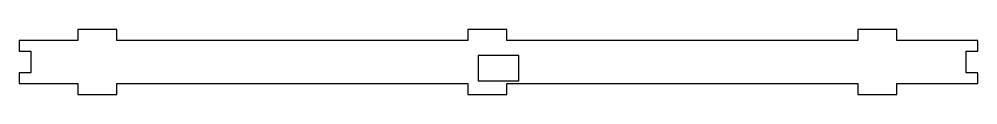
# Model space of a CAD drawing. Header units: millimetres. Extents: x 0 to 246, y -3 to 14.
import ezdxf

# ---------------------------------------------------------------- set-up
doc = ezdxf.new("R2010")
doc.units = ezdxf.units.MM
doc.layers.add('CUT', color=1, linetype='Continuous')

msp = doc.modelspace()

# ---------------------------------------------------------------- linework, layer by layer
at = {"layer": 'CUT', "color": 1}
for points in [[(0, 0), (15, 0), (15, -2.9), (25, -2.9), (25, 0), (115, 0), (115, -2.9), (125, -2.9), (125, 0), (215, 0), (215, -2.9), (225, -2.9), (225, 0), (245.75, 0), (245.75, 2.75), (242.75, 2.75), (242.75, 8.25), (245.75, 8.25), (245.75, 11), (225, 11), (225, 13.9), (215, 13.9), (215, 11), (125, 11), (125, 13.9), (115, 13.9), (115, 11), (25, 11), (25, 13.9), (15, 13.9), (15, 11), (0, 11), (0, 8.25), (3, 8.25), (3, 2.75), (0, 2.75)], [(117.63, 0.65), (128.13, 0.65), (128.13, 7.15), (117.63, 7.15)]]:
    msp.add_lwpolyline(points, close=True, dxfattribs=at)

doc.saveas('drawing.dxf')
